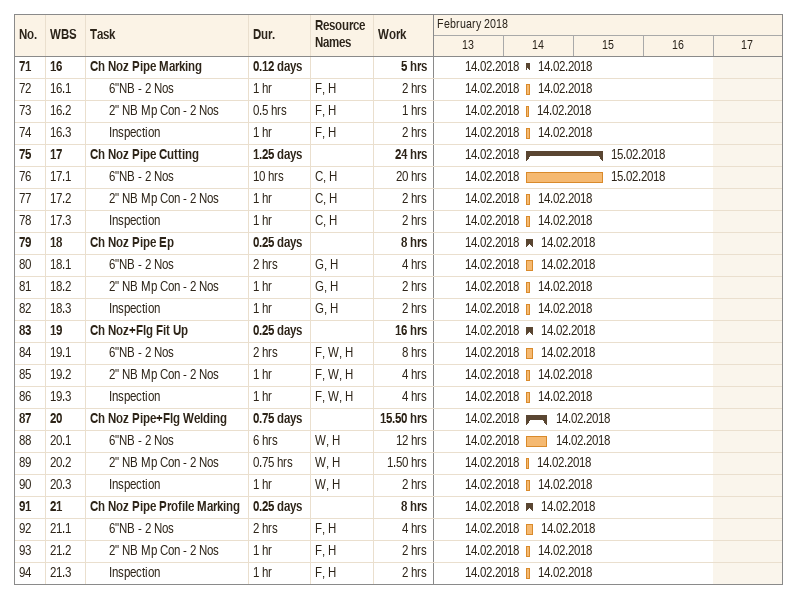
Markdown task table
| ID | WBS | Task | Duration | Start | Finish | Resources | Work (h) |
|---|---|---|---|---|---|---|---|
| 71 | 16 | **Ch Noz Pipe Marking** | 0.12d | 2018-02-14 | 2018-02-14 |  | 5 |
| 72 | 16.1 | 6"NB - 2 Nos | 1h | 2018-02-14 | 2018-02-14 | F, H | 2 |
| 73 | 16.2 | 2" NB Mp Con - 2 Nos | 0.5h | 2018-02-14 | 2018-02-14 | F, H | 1 |
| 74 | 16.3 | Inspection | 1h | 2018-02-14 | 2018-02-14 | F, H | 2 |
| 75 | 17 | **Ch Noz Pipe Cutting** | 1.25d | 2018-02-14 | 2018-02-15 |  | 24 |
| 76 | 17.1 | 6"NB - 2 Nos | 10h | 2018-02-14 | 2018-02-15 | C, H | 20 |
| 77 | 17.2 | 2" NB Mp Con - 2 Nos | 1h | 2018-02-14 | 2018-02-14 | C, H | 2 |
| 78 | 17.3 | Inspection | 1h | 2018-02-14 | 2018-02-14 | C, H | 2 |
| 79 | 18 | **Ch Noz Pipe Ep** | 0.25d | 2018-02-14 | 2018-02-14 |  | 8 |
| 80 | 18.1 | 6"NB - 2 Nos | 2h | 2018-02-14 | 2018-02-14 | G, H | 4 |
| 81 | 18.2 | 2" NB Mp Con - 2 Nos | 1h | 2018-02-14 | 2018-02-14 | G, H | 2 |
| 82 | 18.3 | Inspection | 1h | 2018-02-14 | 2018-02-14 | G, H | 2 |
| 83 | 19 | **Ch Noz+Flg Fit Up** | 0.25d | 2018-02-14 | 2018-02-14 |  | 16 |
| 84 | 19.1 | 6"NB - 2 Nos | 2h | 2018-02-14 | 2018-02-14 | F, W, H | 8 |
| 85 | 19.2 | 2" NB Mp Con - 2 Nos | 1h | 2018-02-14 | 2018-02-14 | F, W, H | 4 |
| 86 | 19.3 | Inspection | 1h | 2018-02-14 | 2018-02-14 | F, W, H | 4 |
| 87 | 20 | **Ch Noz Pipe+Flg Welding** | 0.75d | 2018-02-14 | 2018-02-14 |  | 15.50 |
| 88 | 20.1 | 6"NB - 2 Nos | 6h | 2018-02-14 | 2018-02-14 | W, H | 12 |
| 89 | 20.2 | 2" NB Mp Con - 2 Nos | 0.75h | 2018-02-14 | 2018-02-14 | W, H | 1.50 |
| 90 | 20.3 | Inspection | 1h | 2018-02-14 | 2018-02-14 | W, H | 2 |
| 91 | 21 | **Ch Noz Pipe Profile Marking** | 0.25d | 2018-02-14 | 2018-02-14 |  | 8 |
| 92 | 21.1 | 6"NB - 2 Nos | 2h | 2018-02-14 | 2018-02-14 | F, H | 4 |
| 93 | 21.2 | 2" NB Mp Con - 2 Nos | 1h | 2018-02-14 | 2018-02-14 | F, H | 2 |
| 94 | 21.3 | Inspection | 1h | 2018-02-14 | 2018-02-14 | F, H | 2 |
